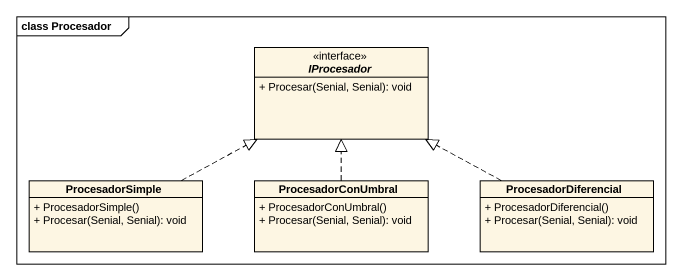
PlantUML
@startuml
mainframe class Procesador
hide circle
hide empty members
skinparam classAttributeIconSize 0
interface IProcesador {
  + Procesar(Senial, Senial): void
}
class ProcesadorSimple {
  + ProcesadorSimple()
  + Procesar(Senial, Senial): void
}
class ProcesadorConUmbral {
  + ProcesadorConUmbral()
  + Procesar(Senial, Senial): void
}
class ProcesadorDiferencial {
  + ProcesadorDiferencial()
  + Procesar(Senial, Senial): void
}
ProcesadorSimple .right.|> IProcesador
ProcesadorConUmbral .up.|> IProcesador
ProcesadorDiferencial .left.|> IProcesador
@enduml
